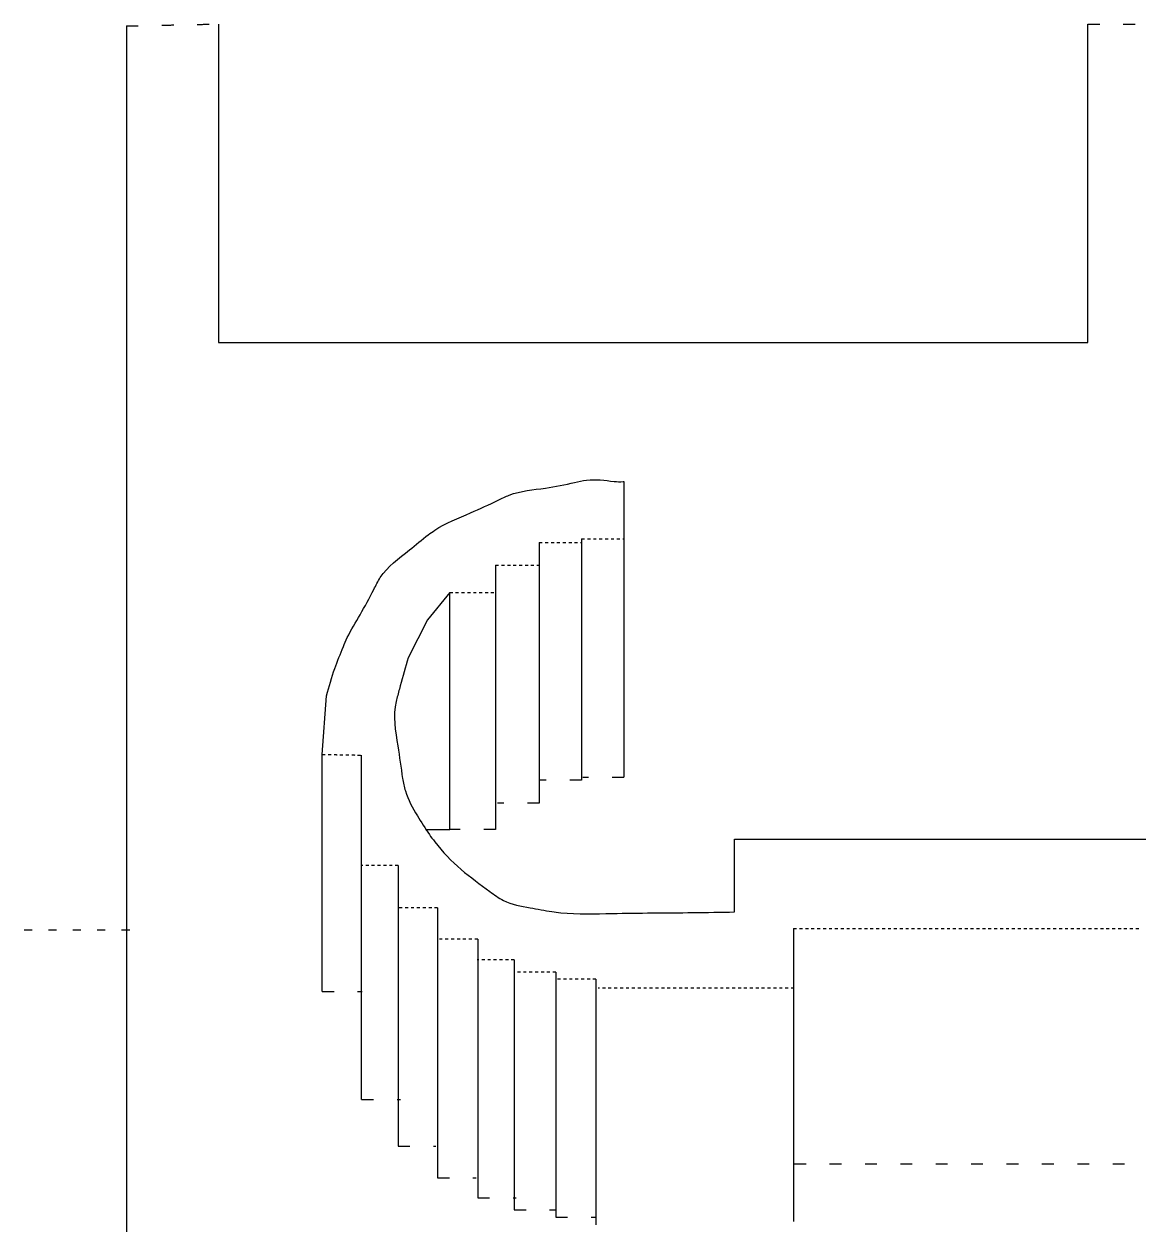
# Model space of a CAD drawing. Extents: x 2 to 209, y 15 to 256.
# Drawn here: x 1.6 to 101.8, y 122.9 to 230.9 of the extents above; entities that cross this region are included whole.
import ezdxf

# ---------------------------------------------------------------- set-up
doc = ezdxf.new("R2010")
doc.units = 0
for name, color, linetype in [('blue', 7, 'CONTINUOUS'), ('Layer_1', 7, 'CONTINUOUS'), ('red', 7, 'CONTINUOUS')]:
    doc.layers.add(name, color=color, linetype=linetype)

msp = doc.modelspace()

# ---------------------------------------------------------------- linework, layer by layer
at = {"layer": 'blue', "color": 5}
for points, knots in [([(10.8219, 230.6942), (10.865747, 230.695117), (11.031944, 230.698595), (11.385211, 230.705969), (11.694631, 230.712407), (11.8817, 230.7163)], [0, 0, 0, 0, 0.13157, 0.498701, 1.06003, 1.06003, 1.06003, 1.06003]), ([(14.0016, 230.7605), (14.118359, 230.76292), (14.353211, 230.767787), (14.706712, 230.775136), (14.943452, 230.780108), (15.0621, 230.7826)], [0, 0, 0, 0, 0.350353, 0.704708, 1.06073, 1.06073, 1.06073, 1.06073]), ([(17.181, 230.8267), (17.309838, 230.829377), (17.557012, 230.834512), (17.910244, 230.841907), (18.134639, 230.846588), (18.2407, 230.8488)], [0, 0, 0, 0, 0.386598, 0.74168, 1.05993, 1.05993, 1.05993, 1.05993]), ([(97.2056, 230.8666), (97.247586, 230.8666), (97.410056, 230.8666), (97.763289, 230.8666), (98.074536, 230.8666), (98.2653, 230.8666)], [0, 0, 0, 0, 0.125959, 0.487407, 1.0597, 1.0597, 1.0597, 1.0597]), ([(100.385, 230.8666), (100.498988, 230.8666), (100.730889, 230.8666), (101.084556, 230.8666), (101.324235, 230.8666), (101.446, 230.8666)], [0, 0, 0, 0, 0.341963, 0.695704, 1.061, 1.061, 1.061, 1.061]), ([(52.3297, 163.168), (52.240027, 163.168), (52.091444, 163.168), (51.921678, 163.168), (51.841584, 163.168), (51.8204, 163.168)], [0, 0, 0, 0, 0.269019, 0.445748, 0.5093, 0.5093, 0.5093, 0.5093]), ([(55.51, 163.168), (55.462673, 163.168), (55.289522, 163.168), (54.936289, 163.168), (54.630383, 163.168), (54.4503, 163.168)], [0, 0, 0, 0, 0.141981, 0.519452, 1.0597, 1.0597, 1.0597, 1.0597]), ([(48.5332, 162.911), (48.415105, 162.911), (48.218211, 162.911), (47.992644, 162.911), (47.885173, 162.911), (47.8565, 162.911)], [0, 0, 0, 0, 0.354285, 0.590681, 0.6767, 0.6767, 0.6767, 0.6767]), ([(51.7124, 162.911), (51.665321, 162.911), (51.492644, 162.911), (51.139311, 162.911), (50.833057, 162.911), (50.6524, 162.911)], [0, 0, 0, 0, 0.141237, 0.51803, 1.06, 1.06, 1.06, 1.06]), ([(44.7351, 160.851), (44.633441, 160.851), (44.464544, 160.851), (44.271344, 160.851), (44.179804, 160.851), (44.1555, 160.851)], [0, 0, 0, 0, 0.304978, 0.506689, 0.5796, 0.5796, 0.5796, 0.5796]), ([(47.9148, 160.851), (47.867584, 160.851), (47.694656, 160.851), (47.341422, 160.851), (47.035405, 160.851), (46.8551, 160.851)], [0, 0, 0, 0, 0.141648, 0.518785, 1.0597, 1.0597, 1.0597, 1.0597]), ([(40.8086, 158.47), (40.646651, 158.47), (40.374256, 158.47), (40.061022, 158.47), (39.909738, 158.47), (39.8689, 158.47)], [0, 0, 0, 0, 0.485848, 0.817185, 0.9397, 0.9397, 0.9397, 0.9397]), ([(43.9884, 158.47), (43.941658, 158.47), (43.769589, 158.47), (43.415956, 158.47), (43.109064, 158.47), (42.9275, 158.47)], [0, 0, 0, 0, 0.140226, 0.516207, 1.0609, 1.0609, 1.0609, 1.0609]), ([(2.34778, 149.437), (2.247418, 149.437), (2.065102, 149.437), (1.821189, 149.437), (1.677638, 149.437), (1.61604, 149.437)], [0, 0, 0, 0, 0.301086, 0.546947, 0.73174, 0.73174, 0.73174, 0.73174]), ([(4.53903, 149.437), (4.456014, 149.437), (4.291847, 149.437), (4.048637, 149.437), (3.888443, 149.437), (3.8094, 149.437)], [0, 0, 0, 0, 0.249048, 0.492502, 0.72963, 0.72963, 0.72963, 0.72963]), ([(6.72849, 149.437), (6.647508, 149.437), (6.485391, 149.437), (6.242168, 149.437), (6.079926, 149.437), (5.99882, 149.437)], [0, 0, 0, 0, 0.242945, 0.486352, 0.72967, 0.72967, 0.72967, 0.72967]), ([(8.91941, 149.437), (8.840462, 149.437), (8.680197, 149.437), (8.436503, 149.437), (8.271758, 149.437), (8.18833, 149.437)], [0, 0, 0, 0, 0.236844, 0.480796, 0.73108, 0.73108, 0.73108, 0.73108]), ([(11.1101, 149.437), (11.080794, 149.437), (10.968122, 149.437), (10.724856, 149.437), (10.510895, 149.437), (10.3803, 149.437)], [0, 0, 0, 0, 0.087919, 0.338015, 0.7298, 0.7298, 0.7298, 0.7298]), ([(28.4117, 143.923), (28.459237, 143.923), (28.632822, 143.923), (28.986122, 143.923), (29.291885, 143.923), (29.4716, 143.923)], [0, 0, 0, 0, 0.142611, 0.520756, 1.0599, 1.0599, 1.0599, 1.0599]), ([(31.5914, 143.923), (31.661856, 143.923), (31.778056, 143.923), (31.910556, 143.923), (31.9726, 143.923), (31.9889, 143.923)], [0, 0, 0, 0, 0.211367, 0.3486, 0.3975, 0.3975, 0.3975, 0.3975]), ([(31.9518, 134.203), (31.999447, 134.203), (32.1732, 134.203), (32.526267, 134.203), (32.831686, 134.203), (33.011, 134.203)], [0, 0, 0, 0, 0.142941, 0.521259, 1.0592, 1.0592, 1.0592, 1.0592]), ([(35.1325, 134.203), (35.189143, 134.203), (35.282222, 134.203), (35.388189, 134.203), (35.437512, 134.203), (35.4504, 134.203)], [0, 0, 0, 0, 0.16993, 0.279237, 0.3179, 0.3179, 0.3179, 0.3179]), ([(35.2345, 130.02), (35.282422, 130.02), (35.456778, 130.02), (35.810078, 130.02), (36.115456, 130.02), (36.2944, 130.02)], [0, 0, 0, 0, 0.143767, 0.523067, 1.0599, 1.0599, 1.0599, 1.0599]), ([(38.4146, 130.02), (38.450375, 130.02), (38.5088, 130.02), (38.575133, 130.02), (38.605691, 130.02), (38.6136, 130.02)], [0, 0, 0, 0, 0.107326, 0.175274, 0.199, 0.199, 0.199, 0.199]), ([(70.8179, 128.44), (70.85871, 128.44), (71.018833, 128.44), (71.3721, 128.44), (71.684557, 128.44), (71.8777, 128.44)], [0, 0, 0, 0, 0.12243, 0.48037, 1.0598, 1.0598, 1.0598, 1.0598]), ([(73.9976, 128.44), (74.110525, 128.44), (74.341278, 128.44), (74.694644, 128.44), (74.935086, 128.44), (75.0577, 128.44)], [0, 0, 0, 0, 0.338774, 0.692259, 1.0601, 1.0601, 1.0601, 1.0601]), ([(77.1781, 128.44), (77.293478, 128.44), (77.526611, 128.44), (77.879811, 128.44), (78.117633, 128.44), (78.2377, 128.44)], [0, 0, 0, 0, 0.346133, 0.6994, 1.0596, 1.0596, 1.0596, 1.0596]), ([(80.3573, 128.44), (80.473695, 128.44), (80.707922, 128.44), (81.061389, 128.44), (81.29846, 128.44), (81.4177, 128.44)], [0, 0, 0, 0, 0.349185, 0.702681, 1.0604, 1.0604, 1.0604, 1.0604]), ([(83.5379, 128.44), (83.654642, 128.44), (83.889067, 128.44), (84.2421, 128.44), (84.478391, 128.44), (84.597, 128.44)], [0, 0, 0, 0, 0.350226, 0.703274, 1.0591, 1.0591, 1.0591, 1.0591]), ([(86.7176, 128.44), (86.834862, 128.44), (87.070022, 128.44), (87.423689, 128.44), (87.660094, 128.44), (87.7786, 128.44)], [0, 0, 0, 0, 0.351785, 0.705481, 1.061, 1.061, 1.061, 1.061]), ([(89.8994, 128.44), (90.016699, 128.44), (90.251689, 128.44), (90.604756, 128.44), (90.840523, 128.44), (90.9586, 128.44)], [0, 0, 0, 0, 0.351896, 0.70497, 1.0592, 1.0592, 1.0592, 1.0592]), ([(93.0785, 128.44), (93.196165, 128.44), (93.431689, 128.44), (93.785256, 128.44), (94.021157, 128.44), (94.1392, 128.44)], [0, 0, 0, 0, 0.352996, 0.70657, 1.0607, 1.0607, 1.0607, 1.0607]), ([(96.259, 128.44), (96.376795, 128.44), (96.612422, 128.44), (96.965889, 128.44), (97.20156, 128.44), (97.3194, 128.44)], [0, 0, 0, 0, 0.353385, 0.706881, 1.0604, 1.0604, 1.0604, 1.0604]), ([(99.4391, 128.44), (99.557123, 128.44), (99.793022, 128.44), (100.146656, 128.44), (100.382265, 128.44), (100.5, 128.44)], [0, 0, 0, 0, 0.35407, 0.707696, 1.0609, 1.0609, 1.0609, 1.0609]), ([(38.7747, 127.187), (38.822452, 127.187), (38.996511, 127.187), (39.350011, 127.187), (39.655759, 127.187), (39.8352, 127.187)], [0, 0, 0, 0, 0.143256, 0.522178, 1.0605, 1.0605, 1.0605, 1.0605]), ([(41.9548, 127.187), (42.00823, 127.187), (42.095933, 127.187), (42.195733, 127.187), (42.242104, 127.187), (42.2542, 127.187)], [0, 0, 0, 0, 0.160289, 0.263111, 0.2994, 0.2994, 0.2994, 0.2994]), ([(42.3792, 125.385), (42.426995, 125.385), (42.601133, 125.385), (42.9546, 125.385), (43.260272, 125.385), (43.4396, 125.385)], [0, 0, 0, 0, 0.143385, 0.522415, 1.0604, 1.0604, 1.0604, 1.0604]), ([(45.5595, 125.385), (45.608778, 125.385), (45.689578, 125.385), (45.781478, 125.385), (45.8241, 125.385), (45.8352, 125.385)], [0, 0, 0, 0, 0.147833, 0.2424, 0.2757, 0.2757, 0.2757, 0.2757]), ([(45.6619, 124.291), (45.709181, 124.291), (45.882322, 124.291), (46.235922, 124.291), (46.542241, 124.291), (46.7227, 124.291)], [0, 0, 0, 0, 0.141844, 0.519422, 1.0608, 1.0608, 1.0608, 1.0608]), ([(48.8421, 124.291), (48.942801, 124.291), (49.110078, 124.291), (49.301411, 124.291), (49.392043, 124.291), (49.4161, 124.291)], [0, 0, 0, 0, 0.302104, 0.50183, 0.574, 0.574, 0.574, 0.574]), ([(49.3952, 123.647), (49.442694, 123.647), (49.6162, 123.647), (49.969533, 123.647), (50.275373, 123.647), (50.4552, 123.647)], [0, 0, 0, 0, 0.142481, 0.520519, 1.06, 1.06, 1.06, 1.06]), ([(52.5749, 123.647), (52.649623, 123.647), (52.772989, 123.647), (52.913722, 123.647), (52.979732, 123.647), (52.9971, 123.647)], [0, 0, 0, 0, 0.22417, 0.370096, 0.4222, 0.4222, 0.4222, 0.4222])]:
    msp.add_open_spline(points, degree=3, knots=knots, dxfattribs=at)
at = {"layer": 'Layer_1', "color": 7}
for points in [[(10.82192, 230.694206), (10.82192, 68.27211), (14.09795, 68.27211), (14.09795, 39.82238)], [(19.098205, 230.866627), (19.098205, 202.24448), (97.205644, 202.24448), (97.205644, 230.866627)], [(55.510024, 189.75175), (55.510024, 163.16834)], [(51.712393, 184.60242), (51.712393, 162.91087)], [(47.914762, 184.28059), (47.914762, 160.85114)], [(43.988399, 182.22086), (43.988399, 158.46958)], [(37.68047, 158.46958), (39.868934, 158.46958), (39.868934, 179.77493), (37.873571, 177.32899), (36.135671, 173.91757)], [(28.411677, 143.92272), (28.411677, 165.22807), (28.797876, 170.50613)], [(31.951841, 134.20336), (31.951841, 165.1637)], [(65.461807, 151.07225), (65.461807, 157.62006), (123.547204, 157.62006)], [(35.234537, 155.25125), (35.234537, 130.01953)], [(38.774702, 151.45362), (38.774702, 127.1874)], [(70.764912, 149.58698), (70.764912, 123.26104)], [(42.379232, 148.62148), (42.379232, 125.38513)], [(45.66193, 146.75485), (45.66193, 124.2909)], [(49.395193, 145.66062), (49.395193, 123.64724)], [(52.999726, 145.01695), (52.999726, 122.9392)]]:
    msp.add_lwpolyline(points, dxfattribs=at)
for points, knots in [([(28.797876, 170.50613), (29.028716, 171.324632), (29.450834, 172.821354), (30.14733, 174.535028), (30.846337, 176.176335), (31.860199, 177.841487), (32.849989, 179.633839), (33.929166, 181.879445), (35.909008, 183.272674), (37.523929, 184.68866), (39.292903, 185.931977), (41.50018, 186.794268), (43.724871, 187.838998), (45.873474, 188.890557), (48.277852, 189.071592), (50.575432, 189.548245), (52.610966, 190.030006), (54.076496, 189.808592), (55.198101, 189.705244), (55.487782, 189.748434), (55.510024, 189.75175)], [0, 0, 0, 0, 2.548987, 4.661111, 5.543889, 7.897823, 10.488018, 11.708348, 15.306974, 17.47012, 18.19625, 21.777676, 24.509313, 25.596627, 28.919405, 31.585778, 32.678421, 35.151066, 35.961834, 36.029262, 36.029262, 36.029262, 36.029262]), ([(36.135671, 173.91757), (35.896337, 173.073159), (35.550208, 171.85196), (35.191282, 170.542471), (34.706009, 168.789318), (35.194656, 166.314688), (35.514462, 163.665192), (35.922268, 161.491359), (36.86671, 159.834462), (37.796642, 158.341753), (39.030321, 156.667496), (40.783473, 154.84251), (42.999161, 153.282792), (44.931888, 151.806946), (46.939586, 151.482766), (48.651286, 151.142209), (51.108005, 150.843049), (55.341958, 150.984934), (60.542107, 150.982105), (64.207475, 151.049267), (65.461807, 151.07225)], [0, 0, 0, 0, 2.632483, 3.807135, 4.076024, 8.081859, 11.029187, 12.183222, 14.674995, 16.659556, 17.474414, 20.910759, 24.172171, 25.633397, 28.115041, 30.094684, 30.906365, 35.527616, 42.760781, 46.523804, 46.523804, 46.523804, 46.523804])]:
    msp.add_open_spline(points, degree=3, knots=knots, dxfattribs=at)
at = {"layer": 'red', "color": 1}
for points, knots in [([(51.7124, 184.602), (51.723014, 184.602), (51.763878, 184.602), (51.852244, 184.602), (51.929998, 184.602), (51.9775, 184.602)], [0, 0, 0, 0, 0.031841, 0.122593, 0.2651, 0.2651, 0.2651, 0.2651]), ([(52.2422, 184.602), (52.27018, 184.602), (52.327622, 184.602), (52.415889, 184.602), (52.476175, 184.602), (52.507, 184.602)], [0, 0, 0, 0, 0.083941, 0.172326, 0.2648, 0.2648, 0.2648, 0.2648]), ([(52.7718, 184.602), (52.8006, 184.602), (52.858756, 184.602), (52.946756, 184.602), (53.005956, 184.602), (53.0358, 184.602)], [0, 0, 0, 0, 0.0864, 0.174467, 0.264, 0.264, 0.264, 0.264]), ([(53.3012, 184.602), (53.330457, 184.602), (53.389111, 184.602), (53.477244, 184.602), (53.536121, 184.602), (53.5656, 184.602)], [0, 0, 0, 0, 0.08777, 0.175963, 0.2644, 0.2644, 0.2644, 0.2644]), ([(53.8303, 184.602), (53.859846, 184.602), (53.918722, 184.602), (54.006656, 184.602), (54.065043, 184.602), (54.0941, 184.602)], [0, 0, 0, 0, 0.088637, 0.17663, 0.2638, 0.2638, 0.2638, 0.2638]), ([(54.3588, 184.602), (54.388809, 184.602), (54.448122, 184.602), (54.535956, 184.602), (54.59378, 184.602), (54.6223, 184.602)], [0, 0, 0, 0, 0.090026, 0.177941, 0.2635, 0.2635, 0.2635, 0.2635]), ([(54.8869, 184.602), (54.918636, 184.602), (54.979922, 184.602), (55.068389, 184.602), (55.12512, 184.602), (55.1523, 184.602)], [0, 0, 0, 0, 0.095207, 0.183859, 0.2654, 0.2654, 0.2654, 0.2654]), ([(55.4166, 184.602), (55.428589, 184.602), (55.447967, 184.602), (55.469867, 184.602), (55.479778, 184.602), (55.4823, 184.602)], [0, 0, 0, 0, 0.035967, 0.058133, 0.0657, 0.0657, 0.0657, 0.0657]), ([(47.9148, 184.281), (47.925419, 184.281), (47.966322, 184.281), (48.054822, 184.281), (48.132704, 184.281), (48.1803, 184.281)], [0, 0, 0, 0, 0.031856, 0.122711, 0.2655, 0.2655, 0.2655, 0.2655]), ([(48.4445, 184.281), (48.472414, 184.281), (48.529722, 184.281), (48.617789, 184.281), (48.677942, 184.281), (48.7087, 184.281)], [0, 0, 0, 0, 0.083741, 0.171926, 0.2642, 0.2642, 0.2642, 0.2642]), ([(48.9734, 184.281), (49.002211, 184.281), (49.060411, 184.281), (49.148511, 184.281), (49.2078, 184.281), (49.2377, 184.281)], [0, 0, 0, 0, 0.086433, 0.1746, 0.2643, 0.2643, 0.2643, 0.2643]), ([(49.5025, 184.281), (49.531791, 184.281), (49.590522, 184.281), (49.678789, 184.281), (49.737764, 184.281), (49.7673, 184.281)], [0, 0, 0, 0, 0.087874, 0.176193, 0.2648, 0.2648, 0.2648, 0.2648]), ([(50.0322, 184.281), (50.061814, 184.281), (50.120833, 184.281), (50.209, 184.281), (50.267553, 184.281), (50.2967, 184.281)], [0, 0, 0, 0, 0.088841, 0.177059, 0.2645, 0.2645, 0.2645, 0.2645]), ([(50.5612, 184.281), (50.591157, 184.281), (50.650411, 184.281), (50.738244, 184.281), (50.796121, 184.281), (50.8247, 184.281)], [0, 0, 0, 0, 0.08987, 0.177763, 0.2635, 0.2635, 0.2635, 0.2635]), ([(51.0899, 184.281), (51.121263, 184.281), (51.182078, 184.281), (51.270278, 184.281), (51.327115, 184.281), (51.3545, 184.281)], [0, 0, 0, 0, 0.094089, 0.182444, 0.2646, 0.2646, 0.2646, 0.2646]), ([(51.6195, 184.281), (51.640307, 184.281), (51.674056, 184.281), (51.712256, 184.281), (51.729648, 184.281), (51.7341, 184.281)], [0, 0, 0, 0, 0.062422, 0.101244, 0.1146, 0.1146, 0.1146, 0.1146]), ([(43.9884, 182.221), (43.998995, 182.221), (44.039844, 182.221), (44.128311, 182.221), (44.206183, 182.221), (44.2538, 182.221)], [0, 0, 0, 0, 0.031785, 0.122548, 0.2654, 0.2654, 0.2654, 0.2654]), ([(44.5188, 182.221), (44.546672, 182.221), (44.603889, 182.221), (44.691822, 182.221), (44.751884, 182.221), (44.7826, 182.221)], [0, 0, 0, 0, 0.083615, 0.171652, 0.2638, 0.2638, 0.2638, 0.2638]), ([(45.0479, 182.221), (45.076747, 182.221), (45.135033, 182.221), (45.2233, 182.221), (45.28272, 182.221), (45.3127, 182.221)], [0, 0, 0, 0, 0.086541, 0.174859, 0.2648, 0.2648, 0.2648, 0.2648]), ([(45.5768, 182.221), (45.605956, 182.221), (45.664467, 182.221), (45.752467, 182.221), (45.811311, 182.221), (45.8408, 182.221)], [0, 0, 0, 0, 0.087467, 0.175533, 0.264, 0.264, 0.264, 0.264]), ([(46.1047, 182.221), (46.134315, 182.221), (46.193411, 182.221), (46.281811, 182.221), (46.340596, 182.221), (46.3699, 182.221)], [0, 0, 0, 0, 0.088844, 0.177289, 0.2652, 0.2652, 0.2652, 0.2652]), ([(46.6345, 182.221), (46.664491, 182.221), (46.723956, 182.221), (46.812322, 182.221), (46.870698, 182.221), (46.8996, 182.221)], [0, 0, 0, 0, 0.089974, 0.178393, 0.2651, 0.2651, 0.2651, 0.2651]), ([(47.1636, 182.221), (47.194357, 182.221), (47.254567, 182.221), (47.3428, 182.221), (47.400277, 182.221), (47.4283, 182.221)], [0, 0, 0, 0, 0.09227, 0.18063, 0.2647, 0.2647, 0.2647, 0.2647]), ([(47.692, 182.221), (47.730874, 182.221), (47.7996, 182.221), (47.8882, 182.221), (47.937926, 182.221), (47.9578, 182.221)], [0, 0, 0, 0, 0.116622, 0.206178, 0.2658, 0.2658, 0.2658, 0.2658]), ([(39.8689, 179.775), (39.879452, 179.775), (39.920133, 179.775), (40.008233, 179.775), (40.085781, 179.775), (40.1332, 179.775)], [0, 0, 0, 0, 0.031656, 0.122044, 0.2643, 0.2643, 0.2643, 0.2643]), ([(40.3979, 179.775), (40.425902, 179.775), (40.483433, 179.775), (40.5719, 179.775), (40.632364, 179.775), (40.6633, 179.775)], [0, 0, 0, 0, 0.084007, 0.172593, 0.2654, 0.2654, 0.2654, 0.2654]), ([(40.9286, 179.775), (40.95748, 179.775), (41.015833, 179.775), (41.1042, 179.775), (41.163686, 179.775), (41.1937, 179.775)], [0, 0, 0, 0, 0.086641, 0.175059, 0.2651, 0.2651, 0.2651, 0.2651]), ([(41.4584, 179.775), (41.487672, 179.775), (41.5464, 179.775), (41.634733, 179.775), (41.693795, 179.775), (41.7234, 179.775)], [0, 0, 0, 0, 0.087815, 0.176185, 0.265, 0.265, 0.265, 0.265]), ([(41.9873, 179.775), (42.016802, 179.775), (42.075711, 179.775), (42.163878, 179.775), (42.222542, 179.775), (42.2518, 179.775)], [0, 0, 0, 0, 0.088507, 0.176726, 0.2645, 0.2645, 0.2645, 0.2645]), ([(42.5157, 179.775), (42.545546, 179.775), (42.604756, 179.775), (42.692789, 179.775), (42.750977, 179.775), (42.7798, 179.775)], [0, 0, 0, 0, 0.089537, 0.17763, 0.2641, 0.2641, 0.2641, 0.2641]), ([(43.0439, 179.775), (43.074484, 179.775), (43.134422, 179.775), (43.222389, 179.775), (43.279772, 179.775), (43.3078, 179.775)], [0, 0, 0, 0, 0.091752, 0.179815, 0.2639, 0.2639, 0.2639, 0.2639]), ([(43.573, 179.775), (43.609269, 179.775), (43.675111, 179.775), (43.763178, 179.775), (43.814975, 179.775), (43.8372, 179.775)], [0, 0, 0, 0, 0.108807, 0.197526, 0.2642, 0.2642, 0.2642, 0.2642]), ([(28.4117, 165.228), (28.422322, 165.227789), (28.463166, 165.22698), (28.551366, 165.225293), (28.628944, 165.223869), (28.6763, 165.223)], [0, 0, 0, 0, 0.031873, 0.122556, 0.264647, 0.264647, 0.264647, 0.264647]), ([(28.9407, 165.218), (28.968802, 165.217599), (29.026457, 165.216776), (29.114986, 165.215152), (29.175421, 165.21439), (29.2063, 165.214)], [0, 0, 0, 0, 0.084313, 0.172985, 0.26563, 0.26563, 0.26563, 0.26563]), ([(29.4718, 165.209), (29.500777, 165.208394), (29.559241, 165.20717), (29.647647, 165.205803), (29.707067, 165.204604), (29.737, 165.204)], [0, 0, 0, 0, 0.086951, 0.17543, 0.265247, 0.265247, 0.265247, 0.265247]), ([(30.0028, 165.199), (30.032247, 165.198602), (30.091204, 165.197806), (30.179669, 165.195992), (30.238687, 165.194664), (30.2682, 165.194)], [0, 0, 0, 0, 0.08835, 0.176886, 0.265448, 0.265448, 0.265448, 0.265448]), ([(30.5321, 165.19), (30.561886, 165.189337), (30.621109, 165.18802), (30.70934, 165.186204), (30.767791, 165.185399), (30.7968, 165.185)], [0, 0, 0, 0, 0.089381, 0.177713, 0.264748, 0.264748, 0.264748, 0.264748]), ([(31.0614, 165.18), (31.091969, 165.179398), (31.152031, 165.178214), (31.240403, 165.17685), (31.298198, 165.175608), (31.3265, 165.175)], [0, 0, 0, 0, 0.091724, 0.180222, 0.265147, 0.265147, 0.265147, 0.265147]), ([(31.5916, 165.17), (31.626447, 165.169404), (31.690888, 165.168302), (31.779163, 165.167013), (31.832576, 165.165621), (31.8564, 165.165)], [0, 0, 0, 0, 0.104555, 0.193353, 0.264849, 0.264849, 0.264849, 0.264849]), ([(32.0552, 155.251), (32.030085, 155.251), (31.989233, 155.251), (31.942933, 155.251), (31.921748, 155.251), (31.9163, 155.251)], [0, 0, 0, 0, 0.075344, 0.122556, 0.1389, 0.1389, 0.1389, 0.1389]), ([(32.5835, 155.251), (32.552405, 155.251), (32.491933, 155.251), (32.403967, 155.251), (32.347095, 155.251), (32.3196, 155.251)], [0, 0, 0, 0, 0.093285, 0.181415, 0.2639, 0.2639, 0.2639, 0.2639]), ([(33.1138, 155.251), (33.08377, 155.251), (33.024244, 155.251), (32.935844, 155.251), (32.877474, 155.251), (32.8486, 155.251)], [0, 0, 0, 0, 0.090089, 0.178578, 0.2652, 0.2652, 0.2652, 0.2652]), ([(33.6439, 155.251), (33.614489, 155.251), (33.555689, 155.251), (33.467589, 155.251), (33.4089, 155.251), (33.3796, 155.251)], [0, 0, 0, 0, 0.088233, 0.1764, 0.2643, 0.2643, 0.2643, 0.2643]), ([(34.1747, 155.251), (34.14567, 155.251), (34.087144, 155.251), (33.998744, 155.251), (33.939374, 155.251), (33.9095, 155.251)], [0, 0, 0, 0, 0.087089, 0.175578, 0.2652, 0.2652, 0.2652, 0.2652]), ([(34.7037, 155.251), (34.675646, 155.251), (34.618122, 155.251), (34.529856, 155.251), (34.469643, 155.251), (34.4389, 155.251)], [0, 0, 0, 0, 0.084163, 0.17257, 0.2648, 0.2648, 0.2648, 0.2648]), ([(35.2345, 155.251), (35.223795, 155.251), (35.182689, 155.251), (35.094056, 155.251), (35.016127, 155.251), (34.9686, 155.251)], [0, 0, 0, 0, 0.032115, 0.123319, 0.2659, 0.2659, 0.2659, 0.2659]), ([(35.5949, 151.454), (35.558389, 151.454), (35.492233, 151.454), (35.404033, 151.454), (35.352344, 151.454), (35.3303, 151.454)], [0, 0, 0, 0, 0.109533, 0.198467, 0.2646, 0.2646, 0.2646, 0.2646]), ([(36.1249, 151.454), (36.094219, 151.454), (36.034033, 151.454), (35.945633, 151.454), (35.887915, 151.454), (35.8597, 151.454)], [0, 0, 0, 0, 0.092044, 0.180556, 0.2652, 0.2652, 0.2652, 0.2652]), ([(36.6532, 151.454), (36.623467, 151.454), (36.564378, 151.454), (36.476378, 151.454), (36.418111, 151.454), (36.3892, 151.454)], [0, 0, 0, 0, 0.0892, 0.177267, 0.264, 0.264, 0.264, 0.264]), ([(37.1836, 151.454), (37.154212, 151.454), (37.095378, 151.454), (37.007111, 151.454), (36.948232, 151.454), (36.9188, 151.454)], [0, 0, 0, 0, 0.088163, 0.176504, 0.2648, 0.2648, 0.2648, 0.2648]), ([(37.7131, 151.454), (37.684156, 151.454), (37.625756, 151.454), (37.537456, 151.454), (37.4781, 151.454), (37.4482, 151.454)], [0, 0, 0, 0, 0.086833, 0.1752, 0.2649, 0.2649, 0.2649, 0.2649]), ([(38.2434, 151.454), (38.2154, 151.454), (38.157956, 151.454), (38.069756, 151.454), (38.009556, 151.454), (37.9788, 151.454)], [0, 0, 0, 0, 0.084, 0.172333, 0.2646, 0.2646, 0.2646, 0.2646]), ([(38.7747, 151.454), (38.764017, 151.454), (38.722956, 151.454), (38.634322, 151.454), (38.556372, 151.454), (38.5088, 151.454)], [0, 0, 0, 0, 0.032048, 0.123185, 0.2659, 0.2659, 0.2659, 0.2659]), ([(70.7649, 149.587), (70.774874, 149.587), (70.8144, 149.587), (70.9025, 149.587), (70.980626, 149.587), (71.0292, 149.587)], [0, 0, 0, 0, 0.029922, 0.118578, 0.2643, 0.2643, 0.2643, 0.2643]), ([(71.2935, 149.587), (71.321095, 149.587), (71.378189, 149.587), (71.466656, 149.587), (71.527527, 149.587), (71.5589, 149.587)], [0, 0, 0, 0, 0.082785, 0.171281, 0.2654, 0.2654, 0.2654, 0.2654]), ([(71.8238, 149.587), (71.852152, 149.587), (71.909878, 149.587), (71.997978, 149.587), (72.057726, 149.587), (72.0881, 149.587)], [0, 0, 0, 0, 0.085056, 0.173178, 0.2643, 0.2643, 0.2643, 0.2643]), ([(72.3532, 149.587), (72.381977, 149.587), (72.440211, 149.587), (72.528578, 149.587), (72.588168, 149.587), (72.6183, 149.587)], [0, 0, 0, 0, 0.08633, 0.174704, 0.2651, 0.2651, 0.2651, 0.2651]), ([(72.8827, 149.587), (72.911532, 149.587), (72.969722, 149.587), (73.057789, 149.587), (73.117023, 149.587), (73.1469, 149.587)], [0, 0, 0, 0, 0.086496, 0.17457, 0.2642, 0.2642, 0.2642, 0.2642]), ([(73.4126, 149.587), (73.441677, 149.587), (73.500244, 149.587), (73.588711, 149.587), (73.648101, 149.587), (73.678, 149.587)], [0, 0, 0, 0, 0.08723, 0.175704, 0.2654, 0.2654, 0.2654, 0.2654]), ([(73.9439, 149.587), (73.97301, 149.587), (74.031578, 149.587), (74.119944, 149.587), (74.179201, 149.587), (74.209, 149.587)], [0, 0, 0, 0, 0.08733, 0.175704, 0.2651, 0.2651, 0.2651, 0.2651]), ([(74.4745, 149.587), (74.503653, 149.587), (74.562256, 149.587), (74.650589, 149.587), (74.709769, 149.587), (74.7395, 149.587)], [0, 0, 0, 0, 0.087459, 0.175807, 0.265, 0.265, 0.265, 0.265]), ([(75.0045, 149.587), (75.033623, 149.587), (75.092122, 149.587), (75.180256, 149.587), (75.239265, 149.587), (75.2689, 149.587)], [0, 0, 0, 0, 0.08737, 0.175496, 0.2644, 0.2644, 0.2644, 0.2644]), ([(75.5332, 149.587), (75.56242, 149.587), (75.621089, 149.587), (75.709422, 149.587), (75.768536, 149.587), (75.7982, 149.587)], [0, 0, 0, 0, 0.087659, 0.176007, 0.265, 0.265, 0.265, 0.265]), ([(76.0636, 149.587), (76.092765, 149.587), (76.151289, 149.587), (76.239356, 149.587), (76.298257, 149.587), (76.3278, 149.587)], [0, 0, 0, 0, 0.087496, 0.17557, 0.2642, 0.2642, 0.2642, 0.2642]), ([(76.5928, 149.587), (76.622131, 149.587), (76.680978, 149.587), (76.769511, 149.587), (76.828714, 149.587), (76.8584, 149.587)], [0, 0, 0, 0, 0.087993, 0.176541, 0.2656, 0.2656, 0.2656, 0.2656]), ([(77.1244, 149.587), (77.153669, 149.587), (77.212356, 149.587), (77.300622, 149.587), (77.35962, 149.587), (77.3892, 149.587)], [0, 0, 0, 0, 0.087807, 0.176059, 0.2648, 0.2648, 0.2648, 0.2648]), ([(77.6539, 149.587), (77.683291, 149.587), (77.7422, 149.587), (77.830767, 149.587), (77.889942, 149.587), (77.9196, 149.587)], [0, 0, 0, 0, 0.088174, 0.176726, 0.2657, 0.2657, 0.2657, 0.2657]), ([(78.1849, 149.587), (78.214143, 149.587), (78.272778, 149.587), (78.360944, 149.587), (78.419868, 149.587), (78.4494, 149.587)], [0, 0, 0, 0, 0.08773, 0.175904, 0.2645, 0.2645, 0.2645, 0.2645]), ([(78.7144, 149.587), (78.74378, 149.587), (78.802644, 149.587), (78.891111, 149.587), (78.950198, 149.587), (78.9798, 149.587)], [0, 0, 0, 0, 0.088141, 0.176593, 0.2654, 0.2654, 0.2654, 0.2654]), ([(79.2441, 149.587), (79.273514, 149.587), (79.332444, 149.587), (79.421011, 149.587), (79.480164, 149.587), (79.5098, 149.587)], [0, 0, 0, 0, 0.088241, 0.176793, 0.2657, 0.2657, 0.2657, 0.2657]), ([(79.7741, 149.587), (79.803512, 149.587), (79.862433, 149.587), (79.950967, 149.587), (80.010088, 149.587), (80.0397, 149.587)], [0, 0, 0, 0, 0.088237, 0.176763, 0.2656, 0.2656, 0.2656, 0.2656]), ([(80.305, 149.587), (80.334346, 149.587), (80.393133, 149.587), (80.481467, 149.587), (80.540454, 149.587), (80.57, 149.587)], [0, 0, 0, 0, 0.088037, 0.176363, 0.265, 0.265, 0.265, 0.265]), ([(80.8359, 149.587), (80.865144, 149.587), (80.923722, 149.587), (81.011722, 149.587), (81.070478, 149.587), (81.0999, 149.587)], [0, 0, 0, 0, 0.087733, 0.175733, 0.264, 0.264, 0.264, 0.264]), ([(81.3647, 149.587), (81.394133, 149.587), (81.453067, 149.587), (81.541567, 149.587), (81.600633, 149.587), (81.6302, 149.587)], [0, 0, 0, 0, 0.0883, 0.1768, 0.2655, 0.2655, 0.2655, 0.2655]), ([(81.895, 149.587), (81.924385, 149.587), (81.983244, 149.587), (82.071644, 149.587), (82.130659, 149.587), (82.1602, 149.587)], [0, 0, 0, 0, 0.088156, 0.176578, 0.2652, 0.2652, 0.2652, 0.2652]), ([(82.4246, 149.587), (82.453958, 149.587), (82.512733, 149.587), (82.601, 149.587), (82.659909, 149.587), (82.6894, 149.587)], [0, 0, 0, 0, 0.088074, 0.176326, 0.2648, 0.2648, 0.2648, 0.2648]), ([(82.9546, 149.587), (82.98401, 149.587), (83.042911, 149.587), (83.131378, 149.587), (83.190435, 149.587), (83.22, 149.587)], [0, 0, 0, 0, 0.08823, 0.176704, 0.2654, 0.2654, 0.2654, 0.2654]), ([(83.4857, 149.587), (83.51519, 149.587), (83.574222, 149.587), (83.662856, 149.587), (83.721999, 149.587), (83.7516, 149.587)], [0, 0, 0, 0, 0.08847, 0.177096, 0.2659, 0.2659, 0.2659, 0.2659]), ([(84.0162, 149.587), (84.045557, 149.587), (84.104322, 149.587), (84.192556, 149.587), (84.251432, 149.587), (84.2809, 149.587)], [0, 0, 0, 0, 0.08807, 0.176296, 0.2647, 0.2647, 0.2647, 0.2647]), ([(84.5455, 149.587), (84.574857, 149.587), (84.633622, 149.587), (84.721856, 149.587), (84.780732, 149.587), (84.8102, 149.587)], [0, 0, 0, 0, 0.08807, 0.176296, 0.2647, 0.2647, 0.2647, 0.2647]), ([(85.0748, 149.587), (85.10429, 149.587), (85.163322, 149.587), (85.251956, 149.587), (85.311099, 149.587), (85.3407, 149.587)], [0, 0, 0, 0, 0.08847, 0.177096, 0.2659, 0.2659, 0.2659, 0.2659]), ([(85.6064, 149.587), (85.635856, 149.587), (85.694811, 149.587), (85.783311, 149.587), (85.842356, 149.587), (85.8719, 149.587)], [0, 0, 0, 0, 0.088367, 0.176867, 0.2655, 0.2655, 0.2655, 0.2655]), ([(86.1371, 149.587), (86.166489, 149.587), (86.225311, 149.587), (86.313611, 149.587), (86.372522, 149.587), (86.402, 149.587)], [0, 0, 0, 0, 0.088167, 0.176467, 0.2649, 0.2649, 0.2649, 0.2649]), ([(86.6666, 149.587), (86.695914, 149.587), (86.754578, 149.587), (86.842644, 149.587), (86.901398, 149.587), (86.9308, 149.587)], [0, 0, 0, 0, 0.087941, 0.175993, 0.2642, 0.2642, 0.2642, 0.2642]), ([(87.196, 149.587), (87.225364, 149.587), (87.284144, 149.587), (87.372378, 149.587), (87.431247, 149.587), (87.4607, 149.587)], [0, 0, 0, 0, 0.088093, 0.176341, 0.2647, 0.2647, 0.2647, 0.2647]), ([(87.7263, 149.587), (87.755698, 149.587), (87.814544, 149.587), (87.902878, 149.587), (87.961814, 149.587), (87.9913, 149.587)], [0, 0, 0, 0, 0.088193, 0.176541, 0.265, 0.265, 0.265, 0.265]), ([(88.2558, 149.587), (88.285222, 149.587), (88.344111, 149.587), (88.432511, 149.587), (88.491489, 149.587), (88.521, 149.587)], [0, 0, 0, 0, 0.088267, 0.176667, 0.2652, 0.2652, 0.2652, 0.2652]), ([(88.787, 149.587), (88.81643, 149.587), (88.875333, 149.587), (88.963733, 149.587), (89.022704, 149.587), (89.0522, 149.587)], [0, 0, 0, 0, 0.088289, 0.176711, 0.2652, 0.2652, 0.2652, 0.2652]), ([(89.3167, 149.587), (89.346144, 149.587), (89.405056, 149.587), (89.493456, 149.587), (89.552411, 149.587), (89.5819, 149.587)], [0, 0, 0, 0, 0.088333, 0.176733, 0.2652, 0.2652, 0.2652, 0.2652]), ([(89.8476, 149.587), (89.876988, 149.587), (89.9358, 149.587), (90.024067, 149.587), (90.082946, 149.587), (90.1124, 149.587)], [0, 0, 0, 0, 0.088163, 0.176437, 0.2648, 0.2648, 0.2648, 0.2648]), ([(90.3778, 149.587), (90.407311, 149.587), (90.466356, 149.587), (90.554956, 149.587), (90.614044, 149.587), (90.6436, 149.587)], [0, 0, 0, 0, 0.088533, 0.177133, 0.2658, 0.2658, 0.2658, 0.2658]), ([(90.9084, 149.587), (90.937868, 149.587), (90.996811, 149.587), (91.085244, 149.587), (91.14421, 149.587), (91.1737, 149.587)], [0, 0, 0, 0, 0.088404, 0.17683, 0.2653, 0.2653, 0.2653, 0.2653]), ([(91.4392, 149.587), (91.468578, 149.587), (91.527356, 149.587), (91.615556, 149.587), (91.674378, 149.587), (91.7038, 149.587)], [0, 0, 0, 0, 0.088133, 0.176333, 0.2646, 0.2646, 0.2646, 0.2646]), ([(91.9685, 149.587), (91.997935, 149.587), (92.056811, 149.587), (92.145144, 149.587), (92.204043, 149.587), (92.2335, 149.587)], [0, 0, 0, 0, 0.088304, 0.17663, 0.265, 0.265, 0.265, 0.265]), ([(92.4987, 149.587), (92.528168, 149.587), (92.587111, 149.587), (92.675544, 149.587), (92.73451, 149.587), (92.764, 149.587)], [0, 0, 0, 0, 0.088404, 0.17683, 0.2653, 0.2653, 0.2653, 0.2653]), ([(93.0281, 149.587), (93.057578, 149.587), (93.116556, 149.587), (93.205056, 149.587), (93.264078, 149.587), (93.2936, 149.587)], [0, 0, 0, 0, 0.088433, 0.176933, 0.2655, 0.2655, 0.2655, 0.2655]), ([(93.5578, 149.587), (93.587277, 149.587), (93.646244, 149.587), (93.734711, 149.587), (93.793701, 149.587), (93.8232, 149.587)], [0, 0, 0, 0, 0.08843, 0.176904, 0.2654, 0.2654, 0.2654, 0.2654]), ([(94.0874, 149.587), (94.116868, 149.587), (94.175811, 149.587), (94.264244, 149.587), (94.32321, 149.587), (94.3527, 149.587)], [0, 0, 0, 0, 0.088404, 0.17683, 0.2653, 0.2653, 0.2653, 0.2653]), ([(94.6179, 149.587), (94.647335, 149.587), (94.706211, 149.587), (94.794544, 149.587), (94.853443, 149.587), (94.8829, 149.587)], [0, 0, 0, 0, 0.088304, 0.17663, 0.265, 0.265, 0.265, 0.265]), ([(95.1477, 149.587), (95.177077, 149.587), (95.235844, 149.587), (95.324011, 149.587), (95.382801, 149.587), (95.4122, 149.587)], [0, 0, 0, 0, 0.08813, 0.176304, 0.2645, 0.2645, 0.2645, 0.2645]), ([(95.6777, 149.587), (95.707143, 149.587), (95.766044, 149.587), (95.854411, 149.587), (95.913335, 149.587), (95.9428, 149.587)], [0, 0, 0, 0, 0.08833, 0.176704, 0.2651, 0.2651, 0.2651, 0.2651]), ([(97.7978, 149.587), (97.827191, 149.587), (97.885967, 149.587), (97.974133, 149.587), (98.032909, 149.587), (98.0623, 149.587)], [0, 0, 0, 0, 0.088174, 0.176326, 0.2645, 0.2645, 0.2645, 0.2645]), ([(98.3272, 149.587), (98.35669, 149.587), (98.415656, 149.587), (98.504089, 149.587), (98.563032, 149.587), (98.5925, 149.587)], [0, 0, 0, 0, 0.08847, 0.176896, 0.2653, 0.2653, 0.2653, 0.2653]), ([(98.8582, 149.587), (98.887742, 149.587), (98.946833, 149.587), (99.035467, 149.587), (99.094558, 149.587), (99.1241, 149.587)], [0, 0, 0, 0, 0.088626, 0.177274, 0.2659, 0.2659, 0.2659, 0.2659]), ([(99.9172, 149.587), (99.946486, 149.587), (100.005089, 149.587), (100.093022, 149.587), (100.151669, 149.587), (100.181, 149.587)], [0, 0, 0, 0, 0.087859, 0.175807, 0.2638, 0.2638, 0.2638, 0.2638]), ([(100.974, 149.587), (101.003432, 149.587), (101.062444, 149.587), (101.151111, 149.587), (101.210346, 149.587), (101.24, 149.587)], [0, 0, 0, 0, 0.088296, 0.177037, 0.266, 0.266, 0.266, 0.266]), ([(101.505, 149.587), (101.53458, 149.587), (101.593667, 149.587), (101.682333, 149.587), (101.74142, 149.587), (101.771, 149.587)], [0, 0, 0, 0, 0.088741, 0.177259, 0.266, 0.266, 0.266, 0.266]), ([(39.1985, 148.621), (39.166131, 148.621), (39.104289, 148.621), (39.016122, 148.621), (38.960325, 148.621), (38.934, 148.621)], [0, 0, 0, 0, 0.097107, 0.185526, 0.2645, 0.2645, 0.2645, 0.2645]), ([(39.729, 148.621), (39.698726, 148.621), (39.639022, 148.621), (39.550822, 148.621), (39.492896, 148.621), (39.4644, 148.621)], [0, 0, 0, 0, 0.090822, 0.179111, 0.2646, 0.2646, 0.2646, 0.2646]), ([(40.2595, 148.621), (40.229835, 148.621), (40.170756, 148.621), (40.082589, 148.621), (40.024088, 148.621), (39.995, 148.621)], [0, 0, 0, 0, 0.088996, 0.177237, 0.2645, 0.2645, 0.2645, 0.2645]), ([(40.7887, 148.621), (40.759346, 148.621), (40.700511, 148.621), (40.612144, 148.621), (40.553132, 148.621), (40.5236, 148.621)], [0, 0, 0, 0, 0.088063, 0.176504, 0.2651, 0.2651, 0.2651, 0.2651]), ([(41.319, 148.621), (41.290044, 148.621), (41.2316, 148.621), (41.1432, 148.621), (41.083756, 148.621), (41.0538, 148.621)], [0, 0, 0, 0, 0.086867, 0.175333, 0.2652, 0.2652, 0.2652, 0.2652]), ([(41.8487, 148.621), (41.820756, 148.621), (41.7634, 148.621), (41.6753, 148.621), (41.615144, 148.621), (41.5844, 148.621)], [0, 0, 0, 0, 0.083833, 0.172067, 0.2643, 0.2643, 0.2643, 0.2643]), ([(42.3792, 148.621), (42.368601, 148.621), (42.327811, 148.621), (42.239644, 148.621), (42.162077, 148.621), (42.1147, 148.621)], [0, 0, 0, 0, 0.031796, 0.12237, 0.2645, 0.2645, 0.2645, 0.2645]), ([(42.4824, 146.755), (42.454714, 146.755), (42.409622, 146.755), (42.358489, 146.755), (42.335042, 146.755), (42.329, 146.755)], [0, 0, 0, 0, 0.083059, 0.135274, 0.1534, 0.1534, 0.1534, 0.1534]), ([(43.012, 146.755), (42.980717, 146.755), (42.919833, 146.755), (42.8312, 146.755), (42.773849, 146.755), (42.7461, 146.755)], [0, 0, 0, 0, 0.093848, 0.182652, 0.2659, 0.2659, 0.2659, 0.2659]), ([(43.5416, 146.755), (43.51166, 146.755), (43.4523, 146.755), (43.364133, 146.755), (43.305906, 146.755), (43.2771, 146.755)], [0, 0, 0, 0, 0.089819, 0.178081, 0.2645, 0.2645, 0.2645, 0.2645]), ([(44.0728, 146.755), (44.043312, 146.755), (43.984344, 146.755), (43.895978, 146.755), (43.837099, 146.755), (43.8077, 146.755)], [0, 0, 0, 0, 0.088463, 0.176904, 0.2651, 0.2651, 0.2651, 0.2651]), ([(44.6024, 146.755), (44.573394, 146.755), (44.5149, 146.755), (44.426533, 146.755), (44.367173, 146.755), (44.3373, 146.755)], [0, 0, 0, 0, 0.087019, 0.175481, 0.2651, 0.2651, 0.2651, 0.2651]), ([(45.1321, 146.755), (45.104089, 146.755), (45.046667, 146.755), (44.958567, 146.755), (44.898478, 146.755), (44.8678, 146.755)], [0, 0, 0, 0, 0.084033, 0.172267, 0.2643, 0.2643, 0.2643, 0.2643]), ([(45.6619, 146.755), (45.651259, 146.755), (45.6104, 146.755), (45.5223, 146.755), (45.444841, 146.755), (45.3976, 146.755)], [0, 0, 0, 0, 0.031922, 0.122578, 0.2643, 0.2643, 0.2643, 0.2643]), ([(46.2155, 145.661), (46.183347, 145.661), (46.121678, 145.661), (46.033344, 145.661), (45.977164, 145.661), (45.9505, 145.661)], [0, 0, 0, 0, 0.096459, 0.185007, 0.265, 0.265, 0.265, 0.265]), ([(46.7461, 145.661), (46.715756, 145.661), (46.655889, 145.661), (46.567389, 145.661), (46.509233, 145.661), (46.4806, 145.661)], [0, 0, 0, 0, 0.091033, 0.1796, 0.2655, 0.2655, 0.2655, 0.2655]), ([(47.2759, 145.661), (47.246275, 145.661), (47.187278, 145.661), (47.099211, 145.661), (47.040769, 145.661), (47.0117, 145.661)], [0, 0, 0, 0, 0.088874, 0.176993, 0.2642, 0.2642, 0.2642, 0.2642]), ([(47.8066, 145.661), (47.777196, 145.661), (47.718278, 145.661), (47.629778, 145.661), (47.570681, 145.661), (47.5411, 145.661)], [0, 0, 0, 0, 0.088211, 0.176756, 0.2655, 0.2655, 0.2655, 0.2655]), ([(48.3354, 145.661), (48.306568, 145.661), (48.248356, 145.661), (48.160289, 145.661), (48.101054, 145.661), (48.0712, 145.661)], [0, 0, 0, 0, 0.086496, 0.174637, 0.2642, 0.2642, 0.2642, 0.2642]), ([(48.8656, 145.661), (48.837631, 145.661), (48.780233, 145.661), (48.692067, 145.661), (48.631869, 145.661), (48.6011, 145.661)], [0, 0, 0, 0, 0.083907, 0.172193, 0.2645, 0.2645, 0.2645, 0.2645]), ([(49.3952, 145.661), (49.384579, 145.661), (49.3437, 145.661), (49.255333, 145.661), (49.177588, 145.661), (49.1301, 145.661)], [0, 0, 0, 0, 0.031863, 0.122637, 0.2651, 0.2651, 0.2651, 0.2651]), ([(49.8194, 145.017), (49.786977, 145.017), (49.724989, 145.017), (49.636556, 145.017), (49.580546, 145.017), (49.5541, 145.017)], [0, 0, 0, 0, 0.09727, 0.185963, 0.2653, 0.2653, 0.2653, 0.2653]), ([(50.3498, 145.017), (50.319526, 145.017), (50.259822, 145.017), (50.171622, 145.017), (50.113696, 145.017), (50.0852, 145.017)], [0, 0, 0, 0, 0.090822, 0.179111, 0.2646, 0.2646, 0.2646, 0.2646]), ([(50.8804, 145.017), (50.850611, 145.017), (50.7913, 145.017), (50.7028, 145.017), (50.644089, 145.017), (50.6149, 145.017)], [0, 0, 0, 0, 0.089367, 0.177933, 0.2655, 0.2655, 0.2655, 0.2655]), ([(51.4097, 145.017), (51.380422, 145.017), (51.321756, 145.017), (51.233656, 145.017), (51.174833, 145.017), (51.1454, 145.017)], [0, 0, 0, 0, 0.087833, 0.176, 0.2643, 0.2643, 0.2643, 0.2643]), ([(51.9394, 145.017), (51.910401, 145.017), (51.851856, 145.017), (51.763289, 145.017), (51.703721, 145.017), (51.6737, 145.017)], [0, 0, 0, 0, 0.086996, 0.175637, 0.2657, 0.2657, 0.2657, 0.2657]), ([(52.47, 145.017), (52.441999, 145.017), (52.384544, 145.017), (52.296311, 145.017), (52.236079, 145.017), (52.2053, 145.017)], [0, 0, 0, 0, 0.084004, 0.172363, 0.2647, 0.2647, 0.2647, 0.2647]), ([(52.9997, 145.017), (52.989089, 145.017), (52.948244, 145.017), (52.859944, 145.017), (52.782256, 145.017), (52.7348, 145.017)], [0, 0, 0, 0, 0.031833, 0.122533, 0.2649, 0.2649, 0.2649, 0.2649]), ([(53.3181, 144.234), (53.296912, 144.234), (53.262811, 144.234), (53.224344, 144.234), (53.207065, 144.234), (53.2027, 144.234)], [0, 0, 0, 0, 0.063563, 0.102304, 0.1154, 0.1154, 0.1154, 0.1154]), ([(53.8493, 144.234), (53.817365, 144.234), (53.755867, 144.234), (53.667233, 144.234), (53.610535, 144.234), (53.5834, 144.234)], [0, 0, 0, 0, 0.095804, 0.184496, 0.2659, 0.2659, 0.2659, 0.2659]), ([(54.3794, 144.234), (54.348927, 144.234), (54.289056, 144.234), (54.200889, 144.234), (54.143195, 144.234), (54.1149, 144.234)], [0, 0, 0, 0, 0.091419, 0.179615, 0.2645, 0.2645, 0.2645, 0.2645]), ([(54.9096, 144.234), (54.879402, 144.234), (54.819689, 144.234), (54.731156, 144.234), (54.67282, 144.234), (54.644, 144.234)], [0, 0, 0, 0, 0.090593, 0.179141, 0.2656, 0.2656, 0.2656, 0.2656]), ([(55.4391, 144.234), (55.409235, 144.234), (55.349978, 144.234), (55.261811, 144.234), (55.20351, 144.234), (55.1746, 144.234)], [0, 0, 0, 0, 0.089596, 0.17777, 0.2645, 0.2645, 0.2645, 0.2645]), ([(55.9682, 144.234), (55.938421, 144.234), (55.879233, 144.234), (55.791, 144.234), (55.732546, 144.234), (55.7035, 144.234)], [0, 0, 0, 0, 0.089337, 0.177563, 0.2647, 0.2647, 0.2647, 0.2647]), ([(56.4979, 144.234), (56.468236, 144.234), (56.409189, 144.234), (56.321056, 144.234), (56.262586, 144.234), (56.2335, 144.234)], [0, 0, 0, 0, 0.088993, 0.177141, 0.2644, 0.2644, 0.2644, 0.2644]), ([(57.0288, 144.234), (56.999146, 144.234), (56.940067, 144.234), (56.8518, 144.234), (56.793188, 144.234), (56.764, 144.234)], [0, 0, 0, 0, 0.088963, 0.177237, 0.2648, 0.2648, 0.2648, 0.2648]), ([(57.5582, 144.234), (57.528556, 144.234), (57.469444, 144.234), (57.381044, 144.234), (57.322289, 144.234), (57.293, 144.234)], [0, 0, 0, 0, 0.088933, 0.177333, 0.2652, 0.2652, 0.2652, 0.2652]), ([(58.0878, 144.234), (58.058144, 144.234), (57.998989, 144.234), (57.910489, 144.234), (57.851644, 144.234), (57.8223, 144.234)], [0, 0, 0, 0, 0.088967, 0.177467, 0.2655, 0.2655, 0.2655, 0.2655]), ([(58.6182, 144.234), (58.588609, 144.234), (58.529567, 144.234), (58.4412, 144.234), (58.382425, 144.234), (58.3531, 144.234)], [0, 0, 0, 0, 0.088774, 0.177126, 0.2651, 0.2651, 0.2651, 0.2651]), ([(59.1482, 144.234), (59.118744, 144.234), (59.059922, 144.234), (58.971822, 144.234), (58.913178, 144.234), (58.8839, 144.234)], [0, 0, 0, 0, 0.088367, 0.176467, 0.2643, 0.2643, 0.2643, 0.2643]), ([(59.6781, 144.234), (59.648501, 144.234), (59.589378, 144.234), (59.500811, 144.234), (59.441843, 144.234), (59.4124, 144.234)], [0, 0, 0, 0, 0.088796, 0.17737, 0.2657, 0.2657, 0.2657, 0.2657]), ([(60.2074, 144.234), (60.178, 144.234), (60.119267, 144.234), (60.031267, 144.234), (59.972667, 144.234), (59.9434, 144.234)], [0, 0, 0, 0, 0.0882, 0.1762, 0.264, 0.264, 0.264, 0.264]), ([(60.7371, 144.234), (60.707614, 144.234), (60.648678, 144.234), (60.560344, 144.234), (60.501498, 144.234), (60.4721, 144.234)], [0, 0, 0, 0, 0.088459, 0.176807, 0.265, 0.265, 0.265, 0.265]), ([(61.2667, 144.234), (61.237235, 144.234), (61.178311, 144.234), (61.089944, 144.234), (61.031043, 144.234), (61.0016, 144.234)], [0, 0, 0, 0, 0.088396, 0.17677, 0.2651, 0.2651, 0.2651, 0.2651]), ([(61.7966, 144.234), (61.767177, 144.234), (61.708344, 144.234), (61.620111, 144.234), (61.561301, 144.234), (61.5319, 144.234)], [0, 0, 0, 0, 0.08827, 0.176496, 0.2647, 0.2647, 0.2647, 0.2647]), ([(62.3262, 144.234), (62.296858, 144.234), (62.238167, 144.234), (62.150133, 144.234), (62.091442, 144.234), (62.0621, 144.234)], [0, 0, 0, 0, 0.088026, 0.176074, 0.2641, 0.2641, 0.2641, 0.2641]), ([(62.857, 144.234), (62.827557, 144.234), (62.768656, 144.234), (62.680289, 144.234), (62.621365, 144.234), (62.5919, 144.234)], [0, 0, 0, 0, 0.08833, 0.176704, 0.2651, 0.2651, 0.2651, 0.2651]), ([(63.386, 144.234), (63.356636, 144.234), (63.297856, 144.234), (63.209622, 144.234), (63.150753, 144.234), (63.1213, 144.234)], [0, 0, 0, 0, 0.088093, 0.176341, 0.2647, 0.2647, 0.2647, 0.2647]), ([(63.9155, 144.234), (63.886167, 144.234), (63.827433, 144.234), (63.739233, 144.234), (63.680367, 144.234), (63.6509, 144.234)], [0, 0, 0, 0, 0.088, 0.1762, 0.2646, 0.2646, 0.2646, 0.2646]), ([(64.4447, 144.234), (64.415323, 144.234), (64.356489, 144.234), (64.268122, 144.234), (64.209132, 144.234), (64.1796, 144.234)], [0, 0, 0, 0, 0.08813, 0.176504, 0.2651, 0.2651, 0.2651, 0.2651]), ([(64.9744, 144.234), (64.945154, 144.234), (64.886567, 144.234), (64.798533, 144.234), (64.739746, 144.234), (64.7103, 144.234)], [0, 0, 0, 0, 0.087737, 0.175763, 0.2641, 0.2641, 0.2641, 0.2641]), ([(65.5058, 144.234), (65.476433, 144.234), (65.417567, 144.234), (65.329067, 144.234), (65.269933, 144.234), (65.2403, 144.234)], [0, 0, 0, 0, 0.0881, 0.1766, 0.2655, 0.2655, 0.2655, 0.2655]), ([(66.0361, 144.234), (66.006733, 144.234), (65.947867, 144.234), (65.859367, 144.234), (65.800233, 144.234), (65.7706, 144.234)], [0, 0, 0, 0, 0.0881, 0.1766, 0.2655, 0.2655, 0.2655, 0.2655]), ([(66.5676, 144.234), (66.538268, 144.234), (66.479411, 144.234), (66.390844, 144.234), (66.33161, 144.234), (66.3019, 144.234)], [0, 0, 0, 0, 0.087996, 0.17657, 0.2657, 0.2657, 0.2657, 0.2657]), ([(67.0968, 144.234), (67.067667, 144.234), (67.0092, 144.234), (66.9212, 144.234), (66.862333, 144.234), (66.8328, 144.234)], [0, 0, 0, 0, 0.0874, 0.1754, 0.264, 0.264, 0.264, 0.264]), ([(67.6266, 144.234), (67.597358, 144.234), (67.5386, 144.234), (67.450067, 144.234), (67.390775, 144.234), (67.361, 144.234)], [0, 0, 0, 0, 0.087726, 0.176274, 0.2656, 0.2656, 0.2656, 0.2656]), ([(68.1567, 144.234), (68.127522, 144.234), (68.068811, 144.234), (67.980211, 144.234), (67.920789, 144.234), (67.8909, 144.234)], [0, 0, 0, 0, 0.087533, 0.176133, 0.2658, 0.2658, 0.2658, 0.2658]), ([(68.6861, 144.234), (68.657102, 144.234), (68.598656, 144.234), (68.510322, 144.234), (68.450986, 144.234), (68.4211, 144.234)], [0, 0, 0, 0, 0.086993, 0.175341, 0.265, 0.265, 0.265, 0.265]), ([(69.2172, 144.234), (69.188322, 144.234), (69.129944, 144.234), (69.041444, 144.234), (68.981822, 144.234), (68.9517, 144.234)], [0, 0, 0, 0, 0.086633, 0.175133, 0.2655, 0.2655, 0.2655, 0.2655]), ([(69.7475, 144.234), (69.719006, 144.234), (69.661056, 144.234), (69.572722, 144.234), (69.512883, 144.234), (69.4825, 144.234)], [0, 0, 0, 0, 0.085481, 0.173852, 0.265, 0.265, 0.265, 0.265]), ([(70.2788, 144.234), (70.25114, 144.234), (70.193989, 144.234), (70.105556, 144.234), (70.044783, 144.234), (70.0135, 144.234)], [0, 0, 0, 0, 0.082981, 0.171452, 0.2653, 0.2653, 0.2653, 0.2653]), ([(70.8081, 144.234), (70.797978, 144.234), (70.758156, 144.234), (70.670056, 144.234), (70.592078, 144.234), (70.5438, 144.234)], [0, 0, 0, 0, 0.030367, 0.119467, 0.2643, 0.2643, 0.2643, 0.2643])]:
    msp.add_open_spline(points, degree=3, knots=knots, dxfattribs=at)
for points in [[(96.2076, 149.587), (96.2371, 149.587), (96.2961, 149.587), (96.3846, 149.587), (96.4436, 149.587), (96.4731, 149.587)], [(96.7382, 149.587), (96.7676, 149.587), (96.8264, 149.587), (96.9146, 149.587), (96.9734, 149.587), (97.0028, 149.587)], [(97.268, 149.587), (97.297533, 149.587), (97.3566, 149.587), (97.4452, 149.587), (97.504267, 149.587), (97.5338, 149.587)], [(99.3891, 149.587), (99.418433, 149.587), (99.4771, 149.587), (99.5651, 149.587), (99.623767, 149.587), (99.6531, 149.587)], [(100.446, 149.587), (100.475333, 149.587), (100.534, 149.587), (100.622, 149.587), (100.680667, 149.587), (100.71, 149.587)]]:
    msp.add_open_spline(points, degree=3, dxfattribs=at)

doc.saveas('drawing.dxf')
